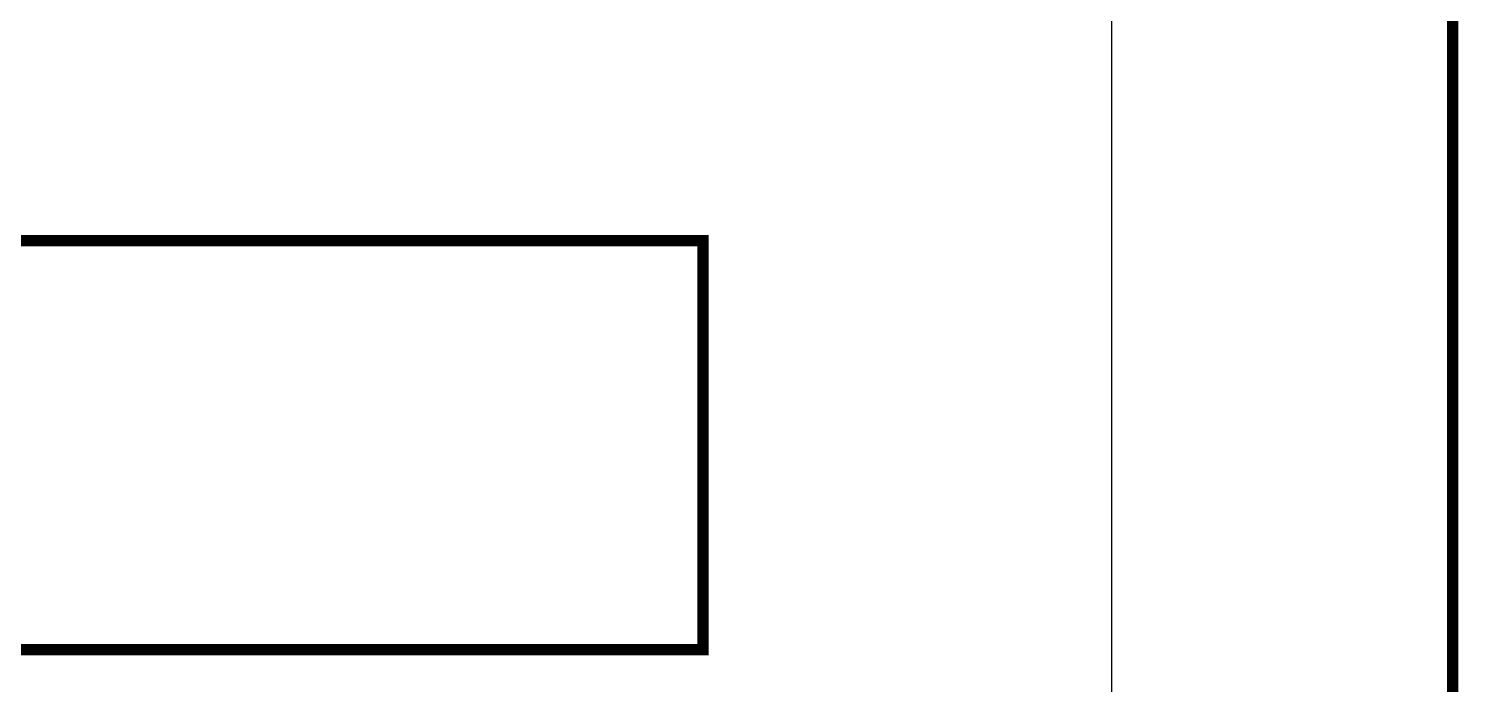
# Model space of a CAD drawing. Extents: x -305 to 3505, y -905 to 3905.
# Drawn here: x 2246 to 3505, y 1384 to 1962 of the extents above; entities that cross this region are included whole.
import ezdxf

# ---------------------------------------------------------------- set-up
doc = ezdxf.new("R2010")
doc.units = 0
for name, color, linetype in [('2D_LINE_00', 1, 'CONTINUOUS'), ('2D_LINE_26', 1, 'CONTINUOUS'), ('BOARD_OUTLINE_00', 255, 'CONTINUOUS')]:
    doc.layers.add(name, color=color, linetype=linetype)

# ---------------------------------------------------------------- blocks, each defined once
blk = doc.blocks.new('BOARD_1')
at = {"layer": 'BOARD_OUTLINE_00', "const_width": 1}
blk.add_lwpolyline([(0, 0), (0, 2600.3), (99.8, 2700.1), (3099.7, 2700.1), (3199.8, 2599.9), (3199.8, 0)], close=True, dxfattribs=at)
blk = doc.blocks.new('SMOOTH_10')
at = {"const_width": 5}
blk.add_lwpolyline([(-2.5, 0, 1), (2.5, 0, 1)], format="xyb", close=True, dxfattribs=at)
blk = doc.blocks.new('DRAWING_24')
at = {"layer": '2D_LINE_26', "const_width": 10}
blk.add_lwpolyline([(0, 10), (0, 370), (-830, 370), (-830, 10)], close=True, dxfattribs=at)
at = {"layer": '2D_LINE_26'}
for p in [(-830, 370), (0, 370), (-830, 10), (0, 10)]:
    blk.add_blockref('SMOOTH_10', p, dxfattribs=at)
blk = doc.blocks.new('DRAWING_345')
at = {"layer": '2D_LINE_00', "const_width": 10}
blk.add_lwpolyline([(300, 0), (4100, 0), (4100, -4800), (300, -4800)], close=True, dxfattribs=at)

msp = doc.modelspace()

# ---------------------------------------------------------------- block references
for name, p in [('DRAWING_345', (-600, 3900)), ('BOARD_1', (0, 0)), ('DRAWING_24', (2840, 1405))]:
    msp.add_blockref(name, p)

doc.saveas('drawing.dxf')
